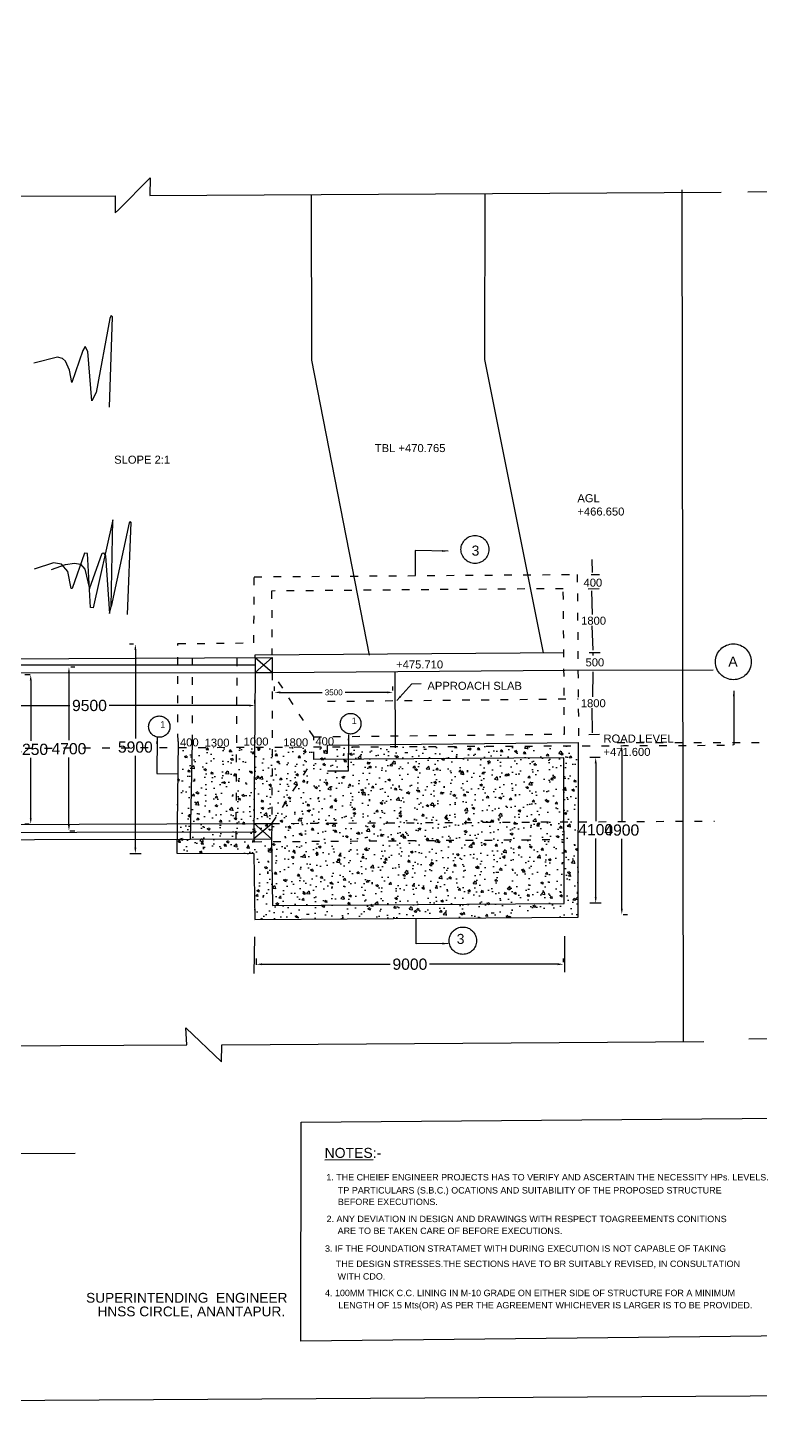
# Model space of a CAD drawing. Header units: inches. Extents: x 19520.9 to 19618.6, y 19567.7 to 19634.2.
# Drawn here: x 19561.44 to 19584.33, y 19567.72 to 19610.87 of the extents above; entities that cross this region are included whole.
import ezdxf

# ---------------------------------------------------------------- set-up
doc = ezdxf.new("R2010")
doc.units = ezdxf.units.IN
doc.header["$MEASUREMENT"] = 0
doc.linetypes.add('ACAD_ISO03W100', pattern=[30, 12, -18])
doc.layers.add('DRAWING', color=7, linetype='Continuous')
doc.styles.get("Standard").update_dxf_attribs({"font": 'arial.ttf'})
doc.dimstyles.get("Standard").update_dxf_attribs({"dimtxt": 0.18, "dimasz": 0.18, "dimexe": 0.18, "dimexo": 0.0625, "dimgap": 0.09, "dimtad": 0, "dimtih": 1, "dimtoh": 1, "dimdec": 4, "dimzin": 0, "dimdsep": 46, "dimtxsty": 'Standard', "dimcen": 0.09, "dimadec": 0, "dimazin": 0, "dimtfac": 1, "dimtdec": 4, "dimtofl": 0, "dimtmove": 0, "dimatfit": 3, "dimfxl": 1, "dimtolj": 1, "dimtzin": 0, "dimarcsym": 0})

# ---------------------------------------------------------------- blocks, each defined once
blk = doc.blocks.new('*D17')
at = {"layer": 'Defpoints', "color": 0, "linetype": 'ACAD_ISO03W100', "transparency": 16777216}
for p in [(19579.383, 19588.058), (19579.184, 19583.511), (19579.422, 19583.511)]:
    blk.add_point(p, dxfattribs=at)
at = {"layer": 'DRAWING', "color": 0, "linetype": 'ACAD_ISO03W100', "lineweight": -2, "transparency": 16777216}
for p, q in [((19579.321, 19588.058), (19579.004, 19588.058)), ((19579.184, 19587.878), (19579.184, 19586.072)), ((19579.184, 19583.691), (19579.184, 19585.534)), ((19579.359, 19583.511), (19579.004, 19583.511))]:
    blk.add_line(p, q, dxfattribs=at)
at = {"layer": 'DRAWING', "color": 0, "linetype": 'ACAD_ISO03W100', "transparency": 16777216}
for points in [[(19579.154, 19587.878), (19579.214, 19587.878), (19579.184, 19588.058)], [(19579.154, 19583.691), (19579.214, 19583.691), (19579.184, 19583.511)]]:
    blk.add_solid(points, dxfattribs=at)
at = {"layer": 'DRAWING', "color": 0, "linetype": 'ACAD_ISO03W100', "transparency": 16777216, "insert": (19579.184, 19585.803), "char_height": 0.35, "attachment_point": 5}
blk.add_mtext('\\A1;4100', dxfattribs=at)
blk = doc.blocks.new('*D18')
at = {"layer": 'Defpoints', "color": 0, "linetype": 'ACAD_ISO03W100', "transparency": 16777216}
for p in [(19579.986, 19588.431), (19579.975, 19583.153), (19579.999, 19583.153)]:
    blk.add_point(p, dxfattribs=at)
at = {"layer": 'DRAWING', "color": 0, "linetype": 'ACAD_ISO03W100', "lineweight": -2, "transparency": 16777216}
for p, q in [((19579.999, 19588.251), (19579.999, 19586.061)), ((19580.048, 19588.431), (19580.179, 19588.431)), ((19579.999, 19583.333), (19579.999, 19585.523)), ((19580.038, 19583.153), (19580.179, 19583.153))]:
    blk.add_line(p, q, dxfattribs=at)
at = {"layer": 'DRAWING', "color": 0, "linetype": 'ACAD_ISO03W100', "transparency": 16777216}
for points in [[(19579.969, 19588.251), (19580.029, 19588.251), (19579.999, 19588.431)], [(19579.969, 19583.333), (19580.029, 19583.333), (19579.999, 19583.153)]]:
    blk.add_solid(points, dxfattribs=at)
at = {"layer": 'DRAWING', "color": 0, "linetype": 'ACAD_ISO03W100', "transparency": 16777216, "insert": (19579.999, 19585.792), "char_height": 0.35, "attachment_point": 5}
blk.add_mtext('\\A1;4900', dxfattribs=at)
blk = doc.blocks.new('*D19')
at = {"layer": 'Defpoints', "color": 0, "linetype": 'ACAD_ISO03W100', "ltscale": 2, "transparency": 16777216}
for p in [(19569.151, 19590.082), (19572.853, 19590.096), (19572.853, 19590.089)]:
    blk.add_point(p, dxfattribs=at)
at = {"layer": 'DRAWING', "color": 0, "linetype": 'ACAD_ISO03W100', "lineweight": -2, "ltscale": 2, "transparency": 16777216}
for p, q in [((19569.151, 19590.144), (19569.151, 19590.276)), ((19572.853, 19590.151), (19572.853, 19590.276)), ((19569.331, 19590.096), (19570.644, 19590.096)), ((19572.673, 19590.096), (19571.361, 19590.096))]:
    blk.add_line(p, q, dxfattribs=at)
at = {"layer": 'DRAWING', "color": 0, "linetype": 'ACAD_ISO03W100', "ltscale": 2, "transparency": 16777216}
for points in [[(19569.331, 19590.126), (19569.331, 19590.066), (19569.151, 19590.096)], [(19572.673, 19590.126), (19572.673, 19590.066), (19572.853, 19590.096)]]:
    blk.add_solid(points, dxfattribs=at)
at = {"layer": 'DRAWING', "color": 0, "linetype": 'ACAD_ISO03W100', "ltscale": 2, "transparency": 16777216, "insert": (19571.002, 19590.096), "char_height": 0.18, "attachment_point": 5}
blk.add_mtext('\\A1;3500', dxfattribs=at)
blk = doc.blocks.new('*D21')
at = {"layer": 'Defpoints', "color": 0, "linetype": 'ACAD_ISO03W100', "transparency": 16777216}
for p in [(19558.21, 19589.667), (19568.541, 19589.685), (19568.541, 19589.685)]:
    blk.add_point(p, dxfattribs=at)
at = {"layer": 'DRAWING', "color": 0, "linetype": 'ACAD_ISO03W100', "lineweight": -2, "transparency": 16777216}
for p, q in [((19558.21, 19589.73), (19558.21, 19589.865)), ((19568.541, 19589.748), (19568.541, 19589.865)), ((19558.39, 19589.685), (19562.763, 19589.685)), ((19568.361, 19589.685), (19563.987, 19589.685))]:
    blk.add_line(p, q, dxfattribs=at)
at = {"layer": 'DRAWING', "color": 0, "linetype": 'ACAD_ISO03W100', "transparency": 16777216}
for points in [[(19558.39, 19589.715), (19558.39, 19589.655), (19558.21, 19589.685)], [(19568.361, 19589.715), (19568.361, 19589.655), (19568.541, 19589.685)]]:
    blk.add_solid(points, dxfattribs=at)
at = {"layer": 'DRAWING', "color": 0, "linetype": 'ACAD_ISO03W100', "transparency": 16777216, "insert": (19563.375, 19589.685), "char_height": 0.35, "attachment_point": 5}
blk.add_mtext('\\A1;9500', dxfattribs=at)
blk = doc.blocks.new('*D26')
at = {"layer": 'Defpoints', "color": 0, "linetype": 'ACAD_ISO03W100', "transparency": 16777216}
for p in [(19561.54, 19590.648), (19561.586, 19590.648), (19561.552, 19585.981)]:
    blk.add_point(p, dxfattribs=at)
at = {"layer": 'DRAWING', "color": 0, "linetype": 'ACAD_ISO03W100', "lineweight": -2, "transparency": 16777216}
for p, q in [((19561.523, 19590.648), (19561.36, 19590.648)), ((19561.54, 19590.468), (19561.54, 19588.583)), ((19561.54, 19586.161), (19561.54, 19588.046)), ((19561.489, 19585.981), (19561.36, 19585.981))]:
    blk.add_line(p, q, dxfattribs=at)
at = {"layer": 'DRAWING', "color": 0, "linetype": 'ACAD_ISO03W100', "transparency": 16777216}
for points in [[(19561.51, 19590.468), (19561.57, 19590.468), (19561.54, 19590.648)], [(19561.51, 19586.161), (19561.57, 19586.161), (19561.54, 19585.981)]]:
    blk.add_solid(points, dxfattribs=at)
at = {"layer": 'DRAWING', "color": 0, "linetype": 'ACAD_ISO03W100', "transparency": 16777216, "insert": (19561.54, 19588.314), "char_height": 0.35, "attachment_point": 5}
blk.add_mtext('\\A1;4250', dxfattribs=at)
blk = doc.blocks.new('*D27')
at = {"layer": 'Defpoints', "color": 0, "linetype": 'ACAD_ISO03W100', "transparency": 16777216}
for p in [(19562.728, 19590.893), (19562.699, 19585.773), (19562.734, 19585.773)]:
    blk.add_point(p, dxfattribs=at)
at = {"layer": 'DRAWING', "color": 0, "linetype": 'ACAD_ISO03W100', "lineweight": -2, "transparency": 16777216}
for p, q in [((19562.734, 19590.713), (19562.734, 19588.602)), ((19562.79, 19590.893), (19562.914, 19590.893)), ((19562.734, 19585.953), (19562.734, 19588.064)), ((19562.762, 19585.773), (19562.914, 19585.773))]:
    blk.add_line(p, q, dxfattribs=at)
at = {"layer": 'DRAWING', "color": 0, "linetype": 'ACAD_ISO03W100', "transparency": 16777216}
for points in [[(19562.704, 19590.713), (19562.764, 19590.713), (19562.734, 19590.893)], [(19562.704, 19585.953), (19562.764, 19585.953), (19562.734, 19585.773)]]:
    blk.add_solid(points, dxfattribs=at)
at = {"layer": 'DRAWING', "color": 0, "linetype": 'ACAD_ISO03W100', "transparency": 16777216, "insert": (19562.734, 19588.333), "char_height": 0.35, "attachment_point": 5}
blk.add_mtext('\\A1;4700', dxfattribs=at)
blk = doc.blocks.new('*D28')
at = {"layer": 'Defpoints', "color": 0, "linetype": 'ACAD_ISO03W100', "transparency": 16777216}
for p in [(19564.811, 19591.607), (19564.569, 19585.064), (19564.808, 19585.064)]:
    blk.add_point(p, dxfattribs=at)
at = {"layer": 'DRAWING', "color": 0, "linetype": 'ACAD_ISO03W100', "lineweight": -2, "transparency": 16777216}
for p, q in [((19564.748, 19591.607), (19564.628, 19591.607)), ((19564.808, 19591.427), (19564.808, 19588.653)), ((19564.808, 19585.244), (19564.808, 19588.116)), ((19564.632, 19585.064), (19564.988, 19585.064))]:
    blk.add_line(p, q, dxfattribs=at)
at = {"layer": 'DRAWING', "color": 0, "linetype": 'ACAD_ISO03W100', "transparency": 16777216}
for points in [[(19564.778, 19591.427), (19564.838, 19591.427), (19564.808, 19591.607)], [(19564.778, 19585.244), (19564.838, 19585.244), (19564.808, 19585.064)]]:
    blk.add_solid(points, dxfattribs=at)
at = {"layer": 'DRAWING', "color": 0, "linetype": 'ACAD_ISO03W100', "transparency": 16777216, "insert": (19564.808, 19588.385), "char_height": 0.35, "attachment_point": 5}
blk.add_mtext('\\A1;5900', dxfattribs=at)
blk = doc.blocks.new('*D30')
at = {"layer": 'Defpoints', "color": 0, "linetype": 'ACAD_ISO03W100', "transparency": 16777216}
for p in [(19568.587, 19581.523), (19578.175, 19581.6), (19578.175, 19581.6)]:
    blk.add_point(p, dxfattribs=at)
at = {"layer": 'DRAWING', "color": 0, "linetype": 'ACAD_ISO03W100', "lineweight": -2, "transparency": 16777216}
for p, q in [((19568.587, 19581.586), (19568.587, 19581.78)), ((19578.175, 19581.662), (19578.175, 19581.78)), ((19568.767, 19581.6), (19572.769, 19581.6)), ((19577.995, 19581.6), (19573.993, 19581.6))]:
    blk.add_line(p, q, dxfattribs=at)
at = {"layer": 'DRAWING', "color": 0, "linetype": 'ACAD_ISO03W100', "transparency": 16777216}
for points in [[(19568.767, 19581.63), (19568.767, 19581.57), (19568.587, 19581.6)], [(19577.995, 19581.63), (19577.995, 19581.57), (19578.175, 19581.6)]]:
    blk.add_solid(points, dxfattribs=at)
at = {"layer": 'DRAWING', "color": 0, "linetype": 'ACAD_ISO03W100', "transparency": 16777216, "insert": (19573.381, 19581.6), "char_height": 0.35, "attachment_point": 5}
blk.add_mtext('\\A1;9000', dxfattribs=at)

msp = doc.modelspace()

# ---------------------------------------------------------------- hatches: boundary and pattern name
at = {"layer": 'DRAWING', "linetype": 'ACAD_ISO03W100', "ltscale": 3}
h = msp.add_hatch(dxfattribs=at)
h.set_pattern_fill('AR-CONC', color=256, scale=0.1, style=0)
h.set_pattern_definition([(50, (0, 0), (0.717260183, -0.062752135), [0.075, -0.825]), (355, (0, 0), (-0.138751334, 0.752192134), [0.06, -0.66]), (100.4514, (0.0598, -0.0052), (0.578509382, 0.689439542), [0.06374019, -0.701142112]), (46.1842, (0, 0.2), (1.06724105, -0.165519014), [0.1125, -1.2375]), (96.6356, (0.0889, 0.1862), (0.934662706, 0.97411787), [0.09561029, -1.051713]), (351.1842, (0, 0.2), (0.934661945, 0.9741186), [0.09, -0.99]), (21, (0.1, 0.15), (0.596907052, -0.402618891), [0.075, -0.825]), (326, (0.1, 0.15), (0.243315332, 0.725150045), [0.06, -0.66]), (71.4514, (0.14974, 0.11645), (0.840222629, 0.322530497), [0.06374019, -0.701142112]), (37.5, (0, 0), (0.0121598553, 0.3328938538), [0, -0.652, 0, -0.67, 0, -0.6625]), (7.5, (0, 0), (0.2630695374, 0.394411712), [0, -0.382, 0, -0.637, 0, -0.2525]), (327.5, (-0.223, 0), (0.5338224362, -0.0225548717), [0, -0.25, 0, -0.78, 0, -1.035]), (317.5, (-0.323, 0), (0.583186169, 0.100104982), [0, -0.325, 0, -0.518, 0, -0.735])])
h.paths.add_polyline_path([(19566.57566, 19588.3752), (19566.13792, 19588.37339), (19566.1149, 19585.99168), (19566.5313, 19585.9932)])
h.paths.add_polyline_path([(19567.9721, 19588.38096), (19566.57566, 19588.3752), (19566.5313, 19585.9932), (19567.958, 19585.99839)])
h.paths.add_polyline_path([(19568.53191, 19588.38327), (19567.9721, 19588.38096), (19567.958, 19585.99839), (19568.51586, 19586.00042)])
h.paths.add_polyline_path([(19569.07845, 19588.38553), (19568.53191, 19588.38327), (19568.51586, 19586.00042), (19569.07231, 19586.00042)])
h.paths.add_polyline_path([(19566.5313, 19585.9932), (19566.1149, 19585.99168), (19566.1124, 19585.73306), (19566.52648, 19585.73396)], flags=17)
h.paths.add_polyline_path([(19566.52648, 19585.73396), (19566.1124, 19585.73306), (19566.11018, 19585.50362), (19566.5222, 19585.50444)], flags=17)
h.paths.add_polyline_path([(19567.958, 19585.99839), (19566.5313, 19585.9932), (19566.52648, 19585.73396), (19567.95645, 19585.73709)], flags=17)
h.paths.add_polyline_path([(19567.95645, 19585.73709), (19566.52648, 19585.73396), (19566.5222, 19585.50444), (19567.95514, 19585.51525)], flags=17)
h.paths.add_polyline_path([(19568.5141, 19585.73831), (19567.95645, 19585.73709), (19567.95514, 19585.51525), (19568.51262, 19585.51945)], flags=17)
h.paths.add_polyline_path([(19568.51586, 19586.00042), (19567.958, 19585.99839), (19567.95645, 19585.73709), (19568.5141, 19585.73831)], flags=16)
h.paths.add_polyline_path([(19568.78902, 19585.76091), (19568.51586, 19586.00042), (19568.51268, 19585.52726)], flags=17)
h.paths.add_polyline_path([(19569.07231, 19586.00042), (19568.51586, 19586.00042), (19568.78902, 19585.76091)], flags=17)
h.paths.add_polyline_path([(19568.78902, 19585.76091), (19568.51268, 19585.52726), (19568.51264, 19585.52177), (19568.51268, 19585.51945), (19569.05969, 19585.52358)], flags=17)
h.paths.add_polyline_path([(19569.07231, 19586.00042), (19568.78902, 19585.76091), (19569.05969, 19585.52358)], flags=17)
h.paths.add_polyline_path([(19569.06095, 19585.43391), (19568.51411, 19585.43002), (19568.51268, 19585.51945), (19566.5222, 19585.50444), (19566.11018, 19585.50362), (19566.10597, 19585.06811), (19568.50733, 19585.05968), (19568.54356, 19583.00137), (19578.63895, 19583.07255), (19578.64411, 19586.05218), (19578.19288, 19586.04974), (19578.20173, 19583.49573), (19569.08901, 19583.44029)])
h.paths.add_polyline_path([(19578.19479, 19585.49884), (19569.06095, 19585.43391), (19569.08901, 19583.44029), (19578.20173, 19583.49573)], flags=17)
h.paths.add_polyline_path([(19578.19288, 19586.04974), (19569.07231, 19586.00042), (19569.05969, 19585.52358), (19569.06095, 19585.43391), (19578.19479, 19585.49884)], flags=17)
h.paths.add_polyline_path([(19578.18595, 19588.05195), (19570.37836, 19587.998), (19569.07231, 19586.00042), (19578.19288, 19586.04974)])
h.paths.add_polyline_path([(19570.37836, 19587.998), (19570.37836, 19588.39089), (19569.07845, 19588.38553), (19569.07231, 19586.00042)])
h.paths.add_polyline_path([(19578.64822, 19588.42502), (19570.37836, 19588.39089), (19570.37836, 19587.998), (19578.18595, 19588.05195), (19578.19288, 19586.04974), (19578.64411, 19586.05218)])

# ---------------------------------------------------------------- linework, layer by layer
at = {"layer": 'DRAWING'}
for points in [[(19520.91232, 19633.87687), (19598.50098, 19634.20259), (19618.26232, 19634.17296), (19618.25562, 19614.90797), (19618.26979, 19612.45934), (19618.27153, 19610.75751), (19618.27416, 19601.81554), (19618.36438, 19568.15909), (19598.56634, 19568.13518), (19592.48325, 19568.15704), (19521.30509, 19567.72119), (19520.91232, 19633.87687)], [(19522.51302, 19605.44829), (19540.02123, 19605.53783), (19540.02692, 19606.09584), (19541.16585, 19605.00657), (19541.13002, 19605.57122), (19564.17701, 19605.61331), (19564.17565, 19605.08247), (19564.28081, 19605.17327), (19565.26828, 19606.1761), (19565.26473, 19605.622), (19583.09885, 19605.73098)], [(19581.87625, 19605.80178), (19581.91913, 19579.18168)], [(19583.93452, 19605.73843), (19587.57843, 19605.77033), (19587.77794, 19605.96295), (19587.85774, 19605.96959), (19587.888, 19605.94766), (19587.99052, 19605.57198), (19588.04906, 19605.54274), (19588.24665, 19605.75909), (19594.34019, 19605.77996)], [(19570.29986, 19605.65277), (19570.30775, 19600.47589), (19572.10575, 19591.25456)], [(19575.72385, 19605.68591), (19575.71233, 19600.50168), (19577.5443, 19591.33319)], [(19537.30458, 19591.02481), (19569.08103, 19591.18631), (19569.08445, 19590.71881)], [(19568.54698, 19591.18359), (19568.54791, 19591.27134), (19578.20203, 19591.33781)], [(19568.54698, 19591.18359), (19568.54764, 19590.71887)], [(19568.54698, 19591.18359), (19569.09375, 19590.71887)], [(19569.08103, 19591.18631), (19568.54711, 19590.71887)], [(19522.86709, 19590.39144), (19536.77567, 19590.53727), (19537.30405, 19590.54281), (19552.64845, 19590.69624), (19568.54711, 19590.71887), (19569.09375, 19590.71887), (19578.22052, 19590.78577), (19582.84762, 19590.79803)], [(19537.30433, 19590.80167), (19552.66465, 19590.96106), (19568.53417, 19590.95346)], [(19568.54764, 19590.71887), (19568.51262, 19585.51945)], [(19566.13973, 19588.56047), (19566.10597, 19585.06811), (19568.50733, 19585.05968), (19568.54356, 19583.00137), (19578.63895, 19583.07255), (19578.6484, 19588.52615)], [(19566.5789, 19588.54911), (19566.5222, 19585.50444), (19569.05969, 19585.52358), (19569.08901, 19583.44029), (19578.20173, 19583.49573), (19578.18595, 19588.05195), (19570.37836, 19587.998)], [(19570.81247, 19588.19849), (19570.81143, 19588.44989), (19578.6484, 19588.52615)], [(19552.12545, 19585.94074), (19568.51586, 19586.00042)], [(19568.51268, 19585.52726), (19569.07231, 19586.00042)], [(19568.51586, 19586.00042), (19569.07231, 19586.00042), (19569.05969, 19585.52358)], [(19568.51586, 19586.00042), (19569.05969, 19585.52358)], [(19551.89599, 19585.70193), (19568.5141, 19585.73831)], [(19551.92311, 19585.47544), (19566.5222, 19585.50444)], [(19522.51193, 19578.7182), (19522.86725, 19578.71821), (19537.72272, 19578.92703), (19537.73529, 19578.382), (19538.84565, 19579.48427), (19538.81642, 19578.93727), (19566.41852, 19579.0808), (19566.38836, 19579.61728), (19567.49503, 19578.54578), (19567.50485, 19579.08663), (19582.55808, 19579.1859)], [(19583.96261, 19579.26494), (19587.6415, 19579.29457), (19587.80454, 19579.4726), (19587.87242, 19579.48984), (19587.92674, 19579.44729), (19588.02239, 19579.08268), (19588.08496, 19579.05901), (19588.28025, 19579.2692), (19588.32107, 19579.27826), (19594.37801, 19579.28305)], [(19569.98241, 19576.66975), (19586.25936, 19576.79882), (19586.26187, 19569.99688), (19569.9764, 19569.82589), (19569.98241, 19576.66975)]]:
    msp.add_lwpolyline(points, dxfattribs=at)
at = {"layer": 'DRAWING', "color": 0, "linetype": 'ACAD_ISO03W100', "ltscale": 2}
for points in [[(19564.00527, 19599.01249), (19564.09827, 19601.83528), (19564.05712, 19601.87103), (19564.01276, 19601.77947), (19563.58058, 19599.46242), (19563.44976, 19599.20671), (19563.3276, 19600.75217), (19563.24488, 19600.8997), (19563.1666, 19600.77725), (19562.82923, 19599.77639), (19562.82923, 19599.77639), (19562.75478, 19600.16755), (19562.6306, 19600.44242), (19562.53326, 19600.53293), (19562.37888, 19600.56645), (19561.64174, 19600.38774)], [(19564.56216, 19592.5279), (19564.67358, 19595.40911), (19564.64654, 19595.43227), (19564.61048, 19595.39689), (19564.04993, 19592.78302), (19564.1025, 19595.48657), (19563.48835, 19592.73307), (19563.40509, 19592.75164), (19563.31171, 19594.4343), (19563.22112, 19594.44948), (19562.83312, 19593.3378), (19562.80422, 19593.3378), (19562.70228, 19593.86953), (19562.50257, 19594.09786), (19562.25306, 19594.13959), (19561.65176, 19593.95046)], [(19562.18594, 19593.94026), (19562.62788, 19594.08794), (19562.90552, 19594.12896), (19563.0994, 19594.10074), (19563.22984, 19593.9509), (19563.37292, 19593.3314), (19563.76896, 19594.44606), (19563.81789, 19594.46026), (19563.87371, 19594.36043), (19564.00347, 19592.55845), (19564.04993, 19592.78302)], [(19579.06123, 19594.24334), (19579.06905, 19593.84469)], [(19579.03769, 19593.78074), (19579.29903, 19593.78335)], [(19578.94735, 19593.33255), (19579.28949, 19593.34315)], [(19579.05195, 19593.26849), (19579.07763, 19592.53059)], [(19579.06625, 19592.1782), (19579.09343, 19591.4174)], [(19578.97659, 19591.34524), (19579.32874, 19591.34114)], [(19579.08996, 19591.34392), (19579.09777, 19591.24521)], [(19579.0901, 19590.7358), (19579.08269, 19589.95477)], [(19579.08334, 19588.83661), (19579.07828, 19589.60398)], [(19578.97305, 19588.77793), (19579.29877, 19588.78719)], [(19568.53209, 19582.46004), (19568.51148, 19581.30957)], [(19578.21292, 19582.47932), (19578.20544, 19581.35638)], [(19540.99167, 19575.60149), (19562.93015, 19575.69658)], [(19570.7293, 19575.49287), (19572.23021, 19575.50148)]]:
    msp.add_lwpolyline(points, dxfattribs=at)
at = {"layer": 'DRAWING', "linetype": 'ACAD_ISO03W100', "ltscale": 0.02}
for points in [[(19566.13973, 19588.56047), (19566.13926, 19591.61914), (19568.50933, 19591.64359), (19568.52144, 19593.70757), (19578.6082, 19593.78242), (19578.6484, 19588.52615)], [(19570.37836, 19588.70692), (19578.20939, 19588.79499), (19578.17158, 19593.337), (19569.06086, 19593.26395), (19569.07455, 19591.27497)], [(19566.57717, 19591.17358), (19566.5789, 19588.54911)], [(19567.95514, 19585.51525), (19567.98866, 19591.18075)], [(19569.07231, 19586.00042), (19570.37836, 19587.998), (19570.37836, 19588.70692), (19569.09375, 19590.71887)], [(19569.08445, 19590.71881), (19569.07231, 19586.00042), (19582.8972, 19586.07518)], [(19570.81235, 19589.81629), (19578.63792, 19589.89621)], [(19579.85218, 19588.52503), (19595.32565, 19588.53515)], [(19547.56644, 19588.29676), (19583.4543, 19588.44485)], [(19568.51268, 19585.51945), (19568.51411, 19585.43002), (19578.19479, 19585.49884)]]:
    msp.add_lwpolyline(points, dxfattribs=at)
at = {"layer": 'DRAWING', "linetype": 'ACAD_ISO03W100', "ltscale": 2}
msp.add_lwpolyline([(19572.91533, 19590.74688), (19572.91663, 19588.36342)], dxfattribs=at)
at = {"layer": 'DRAWING', "color": 0, "linetype": 'ACAD_ISO03W100', "ltscale": 2}
for centre, radius in [((19575.4132, 19594.56178), 0.43606), ((19583.48324, 19591.05104), 0.56004), ((19571.53062, 19589.11789), 0.32282), ((19565.55464, 19589.026), 0.33194), ((19575.03647, 19582.3363), 0.42762)]:
    msp.add_circle(centre, radius, dxfattribs=at)

# ---------------------------------------------------------------- texts
at = {"layer": 'DRAWING'}
for s, p in [('SUPERINTENDING  ENGINEER', (19563.26971, 19571.02438)), ('HNSS CIRCLE, ANANTAPUR.', (19563.62448, 19570.59806))]:
    msp.add_text(s, height=0.3056801, dxfattribs=at).set_placement(p)
at = {"layer": 'DRAWING', "color": 0, "linetype": 'ACAD_ISO03W100', "char_height": 0.25, "attachment_point": 1}
for s, insert, width in [('TBL +470.765', (19572.28739, 19597.85481), 4.0033777), ('SLOPE 2:1', (19564.14656, 19597.49293), 3.1302778), ('AGL\\P+466.650', (19578.61301, 19596.28915), 1.7229259), ('400', (19578.8045, 19593.65032), 0.9381955), ('1800', (19578.72963, 19592.46107), 2.4809008), ('500', (19578.86726, 19591.15928), 1.3240507), ('+475.710', (19572.95244, 19591.0931), 1.6512738), ('APPROACH SLAB', (19573.92976, 19590.42702), 3.3128658), ('1800', (19578.72017, 19589.88171), 0.7828955), ('400', (19566.20184, 19588.65883), 0.3749896), ('1300', (19566.97109, 19588.65046), 0.8065501), ('1000', (19568.18942, 19588.6851), 0.7735907), ('1800', (19569.42925, 19588.65977), 1.0549372), ('400', (19570.4311, 19588.69205), 0.4613631), ('ROAD LEVEL  +471.600', (19579.42754, 19588.7781), 3.2691569)]:
    msp.add_mtext(s, dxfattribs=dict(at, insert=insert, width=width))
at = {"layer": 'DRAWING', "color": 0, "linetype": 'ACAD_ISO03W100', "ltscale": 2, "attachment_point": 1}
for s, insert, char_height, width in [('3', (19575.30843, 19594.68386), 0.3125, 0.3597157), ('A', (19583.32597, 19591.21509), 0.3125, 0.5242149), ('1', (19565.58658, 19589.19635), 0.2, 0.3153864), ('1', (19571.56377, 19589.30738), 0.2, 0.2830106), ('3', (19574.84325, 19582.54883), 0.3125, 0.4280359), ('NOTES:-', (19570.71775, 19575.86212), 0.3125, 1.7373625), ('1. THE CHEIEF ENGINEER PROJECTS HAS TO VERIFY AND ASCERTAIN THE NECESSITY HPs. LEVELS.', (19570.77106, 19575.04431), 0.2, 14.4719868), ('TP PARTICULARS (S.B.C.) OCATIONS AND SUITABILITY OF THE PROPOSED STRUCTURE', (19571.13331, 19574.6359), 0.2, 14.3176751), ('BEFORE EXECUTIONS.', (19571.13331, 19574.27553), 0.2, 5.4845868), ('2. ANY DEVIATION IN DESIGN AND DRAWINGS WITH RESPECT TOAGREEMENTS CONITIONS', (19570.77888, 19573.74146), 0.2, 15.1665766), ('ARE TO BE TAKEN CARE OF BEFORE EXECUTIONS.', (19571.12598, 19573.36921), 0.2, 8.9333299), ('3. IF THE FOUNDATION STRATAMET WITH DURING EXECUTION IS NOT CAPABLE OF TAKING', (19570.7307, 19572.81527), 0.2, 14.3905252), ('THE DESIGN STRESSES.THE SECTIONS HAVE TO BR SUITABLY REVISED, IN CONSULTATION', (19571.07096, 19572.33986), 0.2, 14.0392728), ('WITH CDO.', (19571.1235, 19571.94651), 0.2, 2.5505945), ('4. 100MM THICK C.C. LINING IN M-10 GRADE ON EITHER SIDE OF STRUCTURE FOR A MINIMUM', (19570.73128, 19571.42792), 0.2, 14.4987082), ('LENGTH OF 15 Mts(OR) AS PER THE AGREEMENT WHICHEVER IS LARGER IS TO BE PROVIDED.', (19571.14594, 19571.04549), 0.2, 14.5873644)]:
    msp.add_mtext(s, dxfattribs=dict(at, insert=insert, char_height=char_height, width=width))

# ---------------------------------------------------------------- dimensions: what is measured, and where the dimension line sits
at = {"layer": 'DRAWING', "color": 0, "linetype": 'ACAD_ISO03W100'}
for base, p1, p2, text, picture, middle in [((19564.80806, 19585.0639), (19564.81097, 19591.60676), (19564.56918, 19585.0639), '5900', '*D28', (19564.80806, 19588.38451)), ((19579.1842, 19583.51113), (19579.38315, 19588.05779), (19579.42159, 19583.51113), '4100', '*D17', (19579.1842, 19585.80303))]:
    dim = msp.add_linear_dim(base=base, p1=p1, p2=p2, angle=90, text=text, dimstyle='Standard', override={"dimtxt": 0.35}, dxfattribs=at)
    dim.commit()
    dim.dimension.update_dxf_attribs({"geometry": picture, "text_midpoint": middle, "dimtype": 160})
for base, p1, p2, text, picture, middle in [((19562.73441, 19585.77291), (19562.72758, 19590.89346), (19562.69904, 19585.77291), '4700', '*D27', (19562.73441, 19588.33318)), ((19561.54045, 19590.64784), (19561.55161, 19585.98108), (19561.58564, 19590.64784), '4250', '*D26', (19561.54045, 19588.31446)), ((19579.99907, 19583.15335), (19579.98571, 19588.43054), (19579.97525, 19583.15335), '4900', '*D18', (19579.99907, 19585.79194))]:
    dim = msp.add_linear_dim(base=base, p1=p1, p2=p2, angle=90, text=text, dimstyle='Standard', override={"dimtxt": 0.35}, dxfattribs=at)
    dim.commit()
    dim.dimension.update_dxf_attribs({"geometry": picture, "text_midpoint": middle})
at = {"layer": 'DRAWING', "color": 0, "linetype": 'ACAD_ISO03W100', "ltscale": 2}
dim = msp.add_linear_dim(base=(19572.85313, 19590.09645), p1=(19569.1512, 19590.08175), p2=(19572.85313, 19590.08898), text='3500', dimstyle='Standard', dxfattribs=at)
dim.commit()
dim.dimension.update_dxf_attribs({"geometry": '*D19', "text_midpoint": (19571.00216, 19590.09645)})
at = {"layer": 'DRAWING', "color": 0, "linetype": 'ACAD_ISO03W100'}
for base, p1, p2, text, picture, middle in [((19568.54068, 19589.68532), (19558.20973, 19589.6675), (19568.54068, 19589.68532), '9500', '*D21', (19563.3752, 19589.68532)), ((19578.17508, 19581.59983), (19568.58674, 19581.52328), (19578.17508, 19581.59983), '9000', '*D30', (19573.38091, 19581.59983))]:
    dim = msp.add_linear_dim(base=base, p1=p1, p2=p2, text=text, dimstyle='Standard', override={"dimtxt": 0.35}, dxfattribs=at)
    dim.commit()
    dim.dimension.update_dxf_attribs({"geometry": picture, "text_midpoint": middle})

# ---------------------------------------------------------------- leaders
at = {"layer": 'DRAWING', "color": 0, "linetype": 'ACAD_ISO03W100', "ltscale": 2}
for points in [[(19574.57217, 19594.5107), (19573.54526, 19594.53207), (19573.5511, 19593.74489)], [(19572.96949, 19589.83832), (19573.44728, 19590.36404), (19573.73397, 19590.3692)], [(19583.49545, 19590.14926), (19583.50137, 19588.45235), (19583.4543, 19588.44485)], [(19565.48431, 19588.67378), (19565.47664, 19587.55793), (19566.12998, 19587.55161)], [(19571.46574, 19588.77356), (19571.45135, 19587.63686), (19570.80487, 19587.63913)], [(19574.57792, 19582.24646), (19573.58209, 19582.24157), (19573.57648, 19583.03686)]]:
    msp.add_leader(points, dimstyle='Standard', override={"dimgap": 0.09, "dimtad": 0}, dxfattribs=at)

doc.saveas('drawing.dxf')
